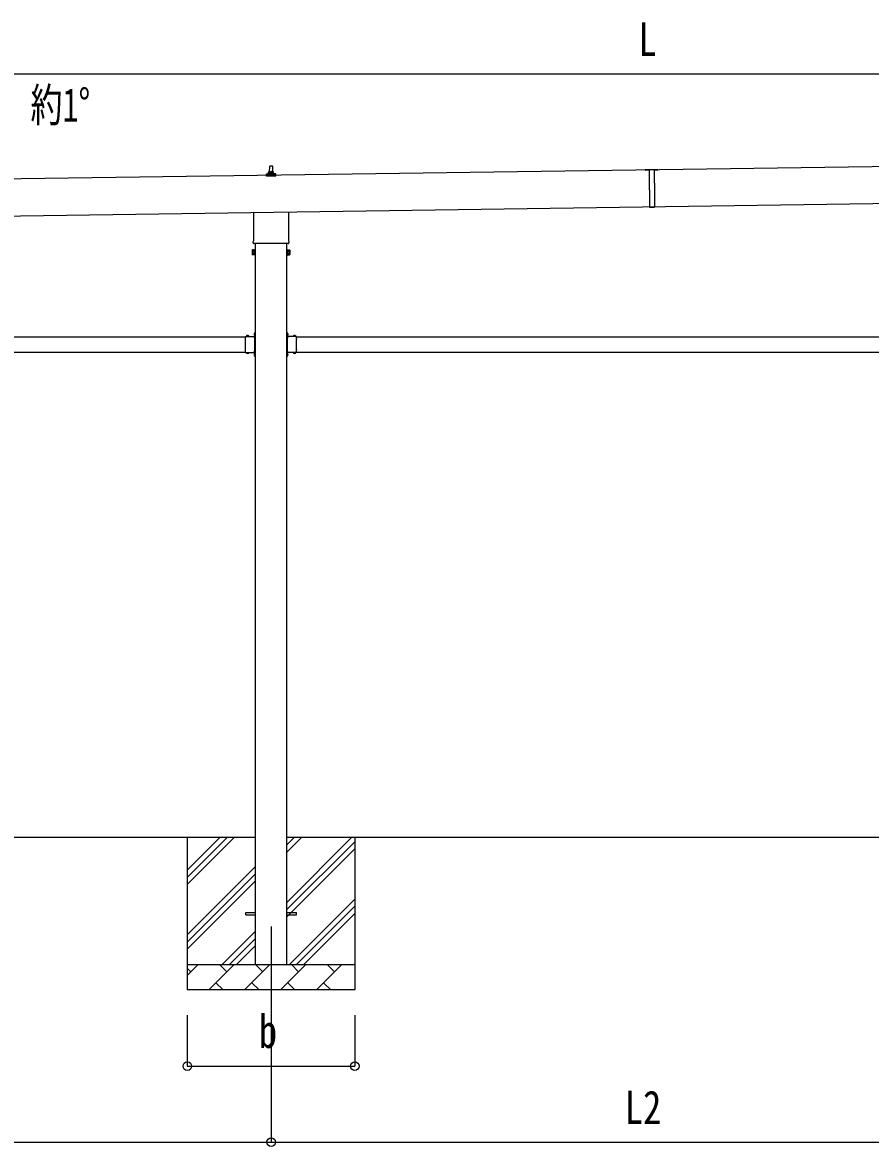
# Model space of a CAD drawing. Units: millimetres, scale not verified. Extents: x -16820 to 16820, y -11880 to 11880.
# Drawn here: x -5507 to -2164, y -6099 to -1671 of the extents above; entities that cross this region are included whole.
import ezdxf
from ezdxf.enums import TextEntityAlignment as Align

# ---------------------------------------------------------------- set-up
doc = ezdxf.new("R2010")
doc.units = ezdxf.units.MM
doc.header["$LTSCALE"] = 50
for name, color, linetype in [('0-2_USER1', 3, 'Continuous'), ('0-4_YKK_12', 2, 'Continuous'), ('0-5_YKK_13', 4, 'Continuous'), ('0-6_YKK_A1', 4, 'Continuous'), ('0-7_YKK_D', 6, 'Continuous')]:
    doc.layers.add(name, color=color, linetype=linetype)
doc.styles.add('ＭＳ ゴシック', font='')
doc.styles.get('ＭＳ ゴシック').set_extended_font_data('MS Gothic')

msp = doc.modelspace()

# ---------------------------------------------------------------- linework, layer by layer
at = {"layer": '0-4_YKK_12'}
msp.add_line((-4526.89, -5232.24), (-4526.89, -5732.24), dxfattribs=at)
at = {"layer": '0-5_YKK_13'}
for p, q in [((-4532.89, -2260.13), (-4532.16, -2236.6)), ((-4531.16, -2235.63), (-4522.61, -2235.63)), ((-4521.61, -2236.6), (-4520.89, -2260.13)), ((-3001.96, -2250.71), (-3051.95, -2251.43)), ((-3051.95, -2251.43), (-3051.94, -2251.93)), ((-3051.94, -2251.93), (-3036.95, -2251.71)), ((-3036.95, -2251.21), (-3036.78, -2263.61)), ((-3016.95, -2250.93), (-3016.78, -2263.33)), ((-3016.95, -2251.43), (-3001.95, -2251.21)), ((-3001.96, -2250.71), (-3001.95, -2251.21)), ((-4545.14, -2275.63), (-4545.14, -2267.91)), ((-4508.64, -2275.63), (-4545.14, -2275.63)), ((-4544.75, -2267.13), (-4509.02, -2267.13)), ((-4544.37, -2266.94), (-4537.65, -2265.31)), ((-4537.27, -2265.13), (-4516.5, -2265.13)), ((-4536.89, -2264.34), (-4536.89, -2260.13)), ((-4535.89, -2260.13), (-4517.89, -2260.13)), ((-4516.89, -2264.34), (-4516.89, -2260.13)), ((-4509.4, -2266.94), (-4516.12, -2265.31)), ((-4508.64, -2275.63), (-4508.64, -2267.91)), ((-3036.76, -2264.41), (-3036.42, -2288.61)), ((-3036.41, -2289.41), (-3036, -2317.61)), ((-3016.77, -2264.13), (-3016.42, -2288.32)), ((-3016.41, -2289.12), (-3016.01, -2317.32)), ((-3035.99, -2318.41), (-3035.65, -2342.6)), ((-3035.64, -2343.4), (-3034.85, -2398.49)), ((-3015.99, -2318.12), (-3015.65, -2342.32)), ((-3015.64, -2343.12), (-3014.85, -2398.2)), ((-4595.19, -2529.61), (-4595.19, -2418.96)), ((-4458.59, -2417.01), (-4458.59, -2529.61)), ((-3034.85, -2398.49), (-3014.85, -2398.21)), ((-4600.89, -2567.89), (-4600.13, -2566.57)), ((-4600.89, -2567.89), (-4600.89, -2584.89)), ((-4596.89, -2538.39), (-4596.89, -2532.89)), ((-4458.95, -2541.89), (-4594.82, -2541.89)), ((-4456.89, -2532.89), (-4456.89, -2538.39)), ((-4452.89, -2567.89), (-4453.65, -2566.57)), ((-4452.89, -2567.89), (-4452.89, -2584.89)), ((-4600.89, -2584.89), (-4600.13, -2586.2)), ((-4593.89, -2571.48), (-4600.13, -2571.48)), ((-4593.89, -2581.3), (-4600.13, -2581.3)), ((-4593.89, -2586.2), (-4600.13, -2586.2)), ((-4591.39, -2585.59), (-4593.89, -2585.59)), ((-4462.39, -2585.59), (-4459.89, -2585.59)), ((-4459.89, -2571.48), (-4453.65, -2571.48)), ((-4459.89, -2581.3), (-4453.65, -2581.3)), ((-4459.89, -2586.2), (-4453.65, -2586.2)), ((-4452.89, -2584.89), (-4453.65, -2586.2)), ((-4627.39, -2917.53), (-4627.39, -2907.14)), ((-4627.39, -2907.14), (-4590.99, -2907.14)), ((-4627.39, -2959.53), (-4627.39, -2918.96)), ((-4624.12, -2906.28), (-4624.12, -2906.44)), ((-4623.42, -2907.14), (-4615.35, -2907.14)), ((-4620.51, -2907.14), (-4621.84, -2904.49)), ((-4618.26, -2907.14), (-4616.94, -2904.49)), ((-4614.65, -2906.28), (-4614.65, -2906.44)), ((-4595.09, -2899.24), (-4589.39, -2899.24)), ((-4591.39, -2908.74), (-4594.39, -2908.74)), ((-4590.99, -2898.12), (-4593.64, -2896.79)), ((-4590.99, -2900.37), (-4593.64, -2901.69)), ((-4591.85, -2894.51), (-4591.69, -2894.51)), ((-4591.85, -2903.98), (-4591.69, -2903.98)), ((-4591.39, -2917.53), (-4591.39, -2910.74)), ((-4591.39, -2959.53), (-4591.39, -2918.96)), ((-4590.99, -2891.74), (-4589.39, -2891.74)), ((-4590.99, -2908.7), (-4590.99, -2891.74)), ((-4590.99, -2895.21), (-4590.99, -2903.28)), ((-4589.39, -2896.24), (-4590.99, -2896.24)), ((-4590.99, -2897.24), (-4589.39, -2897.24)), ((-4590.99, -2901.24), (-4589.39, -2901.24)), ((-4589.39, -2902.24), (-4590.99, -2902.24)), ((-4462.79, -2891.74), (-4464.39, -2891.74)), ((-4464.39, -2896.24), (-4462.79, -2896.24)), ((-4462.79, -2897.24), (-4464.39, -2897.24)), ((-4458.69, -2899.24), (-4464.39, -2899.24)), ((-4462.79, -2901.24), (-4464.39, -2901.24)), ((-4464.39, -2902.24), (-4462.79, -2902.24)), ((-4462.79, -2908.7), (-4462.79, -2891.74)), ((-4462.79, -2895.21), (-4462.79, -2903.28)), ((-4462.79, -2898.12), (-4460.13, -2896.79)), ((-4462.79, -2900.37), (-4460.13, -2901.69)), ((-4426.39, -2907.14), (-4462.79, -2907.14)), ((-4462.39, -2908.74), (-4459.39, -2908.74)), ((-4462.39, -2917.53), (-4462.39, -2910.74)), ((-4462.39, -2959.53), (-4462.39, -2918.96)), ((-4461.92, -2894.51), (-4462.09, -2894.51)), ((-4461.92, -2903.98), (-4462.09, -2903.98)), ((-4439.12, -2906.28), (-4439.12, -2906.44)), ((-4430.35, -2907.14), (-4438.42, -2907.14)), ((-4435.51, -2907.14), (-4436.84, -2904.49)), ((-4433.26, -2907.14), (-4431.94, -2904.49)), ((-4429.65, -2906.28), (-4429.65, -2906.44)), ((-4426.39, -2917.53), (-4426.39, -2907.14)), ((-4426.39, -2959.53), (-4426.39, -2918.96)), ((-4627.39, -2971.34), (-4627.39, -2960.96)), ((-4591.39, -2967.74), (-4591.39, -2960.96)), ((-4462.39, -2967.74), (-4462.39, -2960.96)), ((-4426.39, -2971.34), (-4426.39, -2960.96)), ((-4627.39, -2971.34), (-4590.99, -2971.34)), ((-4624.12, -2972.21), (-4624.12, -2972.04)), ((-4623.42, -2971.34), (-4615.35, -2971.34)), ((-4620.51, -2971.34), (-4621.84, -2974)), ((-4618.26, -2971.34), (-4616.94, -2974)), ((-4614.65, -2972.21), (-4614.65, -2972.04)), ((-4594.39, -2969.74), (-4591.39, -2969.74)), ((-4590.99, -2978.12), (-4593.64, -2976.79)), ((-4590.99, -2980.37), (-4593.64, -2981.69)), ((-4591.85, -2974.51), (-4591.69, -2974.51)), ((-4591.85, -2983.98), (-4591.69, -2983.98)), ((-4590.99, -2986.74), (-4590.99, -2969.78)), ((-4590.99, -2975.21), (-4590.99, -2983.28)), ((-4590.99, -2977.24), (-4589.39, -2977.24)), ((-4590.99, -2981.24), (-4589.39, -2981.24)), ((-4590.99, -2986.74), (-4589.39, -2986.74)), ((-4462.79, -2977.24), (-4464.39, -2977.24)), ((-4462.79, -2981.24), (-4464.39, -2981.24)), ((-4462.79, -2986.74), (-4464.39, -2986.74)), ((-4462.79, -2986.74), (-4462.79, -2969.78)), ((-4426.39, -2971.34), (-4462.79, -2971.34)), ((-4462.79, -2975.21), (-4462.79, -2983.28)), ((-4462.79, -2978.12), (-4460.13, -2976.79)), ((-4462.79, -2980.37), (-4460.13, -2981.69)), ((-4459.39, -2969.74), (-4462.39, -2969.74)), ((-4461.92, -2974.51), (-4462.09, -2974.51)), ((-4461.92, -2983.98), (-4462.09, -2983.98)), ((-4439.12, -2972.21), (-4439.12, -2972.04)), ((-4430.35, -2971.34), (-4438.42, -2971.34)), ((-4435.51, -2971.34), (-4436.84, -2974)), ((-4433.26, -2971.34), (-4431.94, -2974)), ((-4429.65, -2972.21), (-4429.65, -2972.04)), ((-4626.89, -5177.74), (-4589.39, -5177.74)), ((-4626.89, -5186.74), (-4626.89, -5177.74)), ((-4464.39, -5177.74), (-4426.89, -5177.74)), ((-4426.89, -5186.74), (-4426.89, -5177.74)), ((-4626.89, -5186.74), (-4589.39, -5186.74)), ((-4464.39, -5186.74), (-4426.89, -5186.74))]:
    msp.add_line(p, q, dxfattribs=at)
for points in [[(-4593.89, -2586.2), (-4593.89, -2566.57), (-4600.13, -2566.57)], [(-4593.89, -2585.59), (-4593.89, -2567.19), (-4591.39, -2567.19)], [(-4459.89, -2585.59), (-4459.89, -2567.19), (-4462.39, -2567.19)], [(-4459.89, -2586.2), (-4459.89, -2566.57), (-4453.65, -2566.57)], [(-4591.39, -2910.74), (-4594.39, -2910.74), (-4594.39, -2907.14)], [(-4589.39, -2906.74), (-4589.39, -2900.74), (-4589.39, -2897.74), (-4589.39, -2891.74)], [(-4464.39, -2906.74), (-4464.39, -2900.74), (-4464.39, -2897.74), (-4464.39, -2891.74)], [(-4462.39, -2910.74), (-4459.39, -2910.74), (-4459.39, -2907.14)], [(-4591.39, -2967.74), (-4594.39, -2967.74), (-4594.39, -2971.34)], [(-4589.39, -2986.74), (-4589.39, -2980.74), (-4589.39, -2977.74), (-4589.39, -2971.74)], [(-4464.39, -2986.74), (-4464.39, -2980.74), (-4464.39, -2977.74), (-4464.39, -2971.74)], [(-4462.39, -2967.74), (-4459.39, -2967.74), (-4459.39, -2971.34)]]:
    msp.add_lwpolyline(points, dxfattribs=at)
for points in [[(-4591.39, -2586.89), (-4591.39, -2565.89), (-4589.39, -2565.89), (-4589.39, -2586.89)], [(-4462.39, -2586.89), (-4462.39, -2565.89), (-4464.39, -2565.89), (-4464.39, -2586.89)]]:
    msp.add_lwpolyline(points, close=True, dxfattribs=at)
for centre, radius, start, end in [((-4532.8, -2260.76), 4.13, 90, 171.17633), ((-4531.16, -2236.63), 1, 90, 178.60509), ((-4523.55, -2260.13), 4.83, 133.60282, 180), ((-4530.22, -2260.13), 4.83, 0, 46.39718), ((-4522.61, -2236.63), 1, 1.39491, 90), ((-4520.97, -2260.76), 4.13, 8.82367, 90), ((-4544.14, -2267.91), 1, 103.62699, 180), ((-4537.89, -2264.34), 1, 283.62699, 0), ((-4535.89, -2261.13), 1, 90, 180), ((-4517.89, -2261.13), 1, 0, 90), ((-4515.89, -2264.34), 1, 180, 256.37301), ((-4509.64, -2267.91), 1, 0, 76.37301), ((-3037.07, -2264.02), 0.5, 307.68835, 53.94855), ((-3036.71, -2289.01), 0.5, 307.68835, 53.94855), ((-3016.47, -2263.72), 0.5, 127.68835, 233.94855), ((-3016.11, -2288.72), 0.5, 127.68835, 233.94855), ((-3036.3, -2318.01), 0.5, 307.68835, 53.94855), ((-3035.94, -2343.01), 0.5, 307.68835, 53.94855), ((-3015.7, -2317.72), 0.5, 127.68835, 233.94855), ((-3015.34, -2342.71), 0.5, 127.68835, 233.94855), ((-4596.54, -2569.03), 4.34, 145.61575, 214.38425), ((-4592.89, -2532.89), 4, 125.09963, 180), ((-4592.89, -2538.39), 4, 180, 194.47751), ((-4592.89, -2538.39), 4, 194.47751, 241.04498), ((-4460.89, -2538.39), 4, 298.95502, 345.52249), ((-4460.89, -2532.89), 4, 0, 54.90037), ((-4460.89, -2538.39), 4, 345.52249, 0), ((-4457.23, -2569.03), 4.34, 325.61575, 34.38425), ((-4584.65, -2576.39), 16.24, 162.41205, 197.58795), ((-4596.54, -2583.75), 4.34, 145.61575, 214.38425), ((-4469.13, -2576.39), 16.24, 342.41205, 17.58795), ((-4457.23, -2583.75), 4.34, 325.61575, 34.38425), ((-4628.09, -2918.24), 1, 314.427, 45.573), ((-4623.26, -2906.28), 0.862, 129.12355, 180), ((-4623.42, -2906.44), 0.7, 180, 270), ((-4619.39, -2911.04), 7, 90, 129.12355), ((-4619.39, -2911.04), 7, 50.87645, 90), ((-4615.35, -2906.44), 0.7, 270, 0), ((-4615.51, -2906.28), 0.862, 0, 50.87645), ((-4587.09, -2899.24), 7, 140.87645, 180), ((-4587.09, -2899.24), 7, 180, 219.12355), ((-4591.85, -2895.37), 0.862, 90, 140.87645), ((-4591.85, -2903.12), 0.862, 219.12355, 270), ((-4591.69, -2895.21), 0.7, 0, 90), ((-4591.69, -2903.28), 0.7, 270, 0), ((-4590.69, -2918.24), 1, 134.427, 225.573), ((-4591.39, -2906.74), 2, 270, 0), ((-4462.39, -2906.74), 2, 180, 270), ((-4462.09, -2895.21), 0.7, 90, 180), ((-4462.09, -2903.28), 0.7, 180, 270), ((-4463.09, -2918.24), 1, 314.427, 45.573), ((-4461.92, -2895.37), 0.862, 39.12355, 90), ((-4461.92, -2903.12), 0.862, 270, 320.87645), ((-4466.69, -2899.24), 7, 0, 39.12355), ((-4466.69, -2899.24), 7, 320.87645, 0), ((-4438.26, -2906.28), 0.862, 129.12355, 180), ((-4438.42, -2906.44), 0.7, 180, 270), ((-4434.39, -2911.04), 7, 90, 129.12355), ((-4434.39, -2911.04), 7, 50.87645, 90), ((-4430.35, -2906.44), 0.7, 270, 0), ((-4430.51, -2906.28), 0.862, 0, 50.87645), ((-4425.69, -2918.24), 1, 134.427, 225.573), ((-4628.09, -2960.24), 1, 314.427, 45.573), ((-4590.69, -2960.24), 1, 134.427, 225.573), ((-4463.09, -2960.24), 1, 314.427, 45.573), ((-4425.69, -2960.24), 1, 134.427, 225.573), ((-4623.42, -2972.04), 0.7, 90, 180), ((-4623.26, -2972.21), 0.862, 180, 230.87645), ((-4619.39, -2967.44), 7, 230.87645, 270), ((-4619.39, -2967.44), 7, 270, 309.12355), ((-4615.35, -2972.04), 0.7, 0, 90), ((-4615.51, -2972.21), 0.862, 309.12355, 0), ((-4587.09, -2979.24), 7, 140.87645, 180), ((-4587.09, -2979.24), 7, 180, 219.12355), ((-4591.85, -2975.37), 0.862, 90, 140.87645), ((-4591.85, -2983.12), 0.862, 219.12355, 270), ((-4591.69, -2975.21), 0.7, 0, 90), ((-4591.69, -2983.28), 0.7, 270, 0), ((-4591.39, -2971.74), 2, 0, 90), ((-4462.39, -2971.74), 2, 90, 180), ((-4462.09, -2975.21), 0.7, 90, 180), ((-4462.09, -2983.28), 0.7, 180, 270), ((-4461.92, -2975.37), 0.862, 39.12355, 90), ((-4461.92, -2983.12), 0.862, 270, 320.87645), ((-4466.69, -2979.24), 7, 0, 39.12355), ((-4466.69, -2979.24), 7, 320.87645, 0), ((-4438.42, -2972.04), 0.7, 90, 180), ((-4438.26, -2972.21), 0.862, 180, 230.87645), ((-4434.39, -2967.44), 7, 230.87645, 270), ((-4434.39, -2967.44), 7, 270, 309.12355), ((-4430.35, -2972.04), 0.7, 0, 90), ((-4430.51, -2972.21), 0.862, 309.12355, 0)]:
    msp.add_arc(centre, radius, start, end, dxfattribs=at)
at = {"layer": '0-6_YKK_A1'}
for p, q in [((2359.98, -2174.62), (-8423.98, -2328.61)), ((-8421.91, -2473.63), (2362.05, -2319.58)), ((-4589.39, -2541.89), (-4589.39, -5382.24)), ((-4464.39, -5382.24), (-4464.39, -2541.89)), ((-7426.39, -2909.24), (-4627.39, -2909.24)), ((-4426.39, -2909.24), (-1627.39, -2909.24)), ((-7426.39, -2969.24), (-4627.39, -2969.24)), ((-4594.39, -2969.24), (-4589.89, -2969.24)), ((-4459.39, -2969.24), (-4463.89, -2969.24)), ((-4426.39, -2969.24), (-1627.39, -2969.24)), ((-4589.39, -4882.24), (-7464.39, -4882.24)), ((-4856.89, -4882.24), (-4856.89, -5482.24)), ((-4856.89, -5067.29), (-4671.84, -4882.24)), ((-4856.89, -5039.01), (-4700.12, -4882.24)), ((-4856.89, -5010.73), (-4728.4, -4882.24)), ((-1589.39, -4882.24), (-4464.39, -4882.24)), ((-4464.39, -5137.34), (-4209.29, -4882.24)), ((-4464.39, -4939.35), (-4407.28, -4882.24)), ((-4464.39, -4911.07), (-4435.56, -4882.24)), ((-4464.39, -5165.63), (-4196.89, -4898.13)), ((-4196.89, -4882.24), (-4196.89, -5482.24)), ((-4464.39, -5193.91), (-4196.89, -4926.41)), ((-4856.89, -5265.28), (-4589.39, -4997.78)), ((-4856.89, -5293.57), (-4589.39, -5026.07)), ((-4856.89, -5321.85), (-4589.39, -5054.35)), ((-4454.73, -5382.24), (-4196.89, -5124.4)), ((-4426.45, -5382.24), (-4196.89, -5152.69)), ((-4398.16, -5382.24), (-4196.89, -5180.97)), ((-4719.29, -5382.24), (-4589.39, -5252.34)), ((-4691, -5382.24), (-4589.39, -5280.63)), ((-4662.72, -5382.24), (-4589.39, -5308.91)), ((-4856.89, -5382.24), (-4196.89, -5382.24)), ((-4856.89, -5425.14), (-4813.99, -5382.24)), ((-4842.55, -5410.8), (-4856.89, -5396.46)), ((-4772.57, -5482.24), (-4672.57, -5382.24)), ((-4701.13, -5410.8), (-4729.68, -5382.24)), ((-4631.15, -5482.24), (-4531.15, -5382.24)), ((-4559.7, -5410.8), (-4588.26, -5382.24)), ((-4489.73, -5482.24), (-4389.73, -5382.24)), ((-4418.28, -5410.8), (-4446.84, -5382.24)), ((-4348.31, -5482.24), (-4248.31, -5382.24)), ((-4276.86, -5410.8), (-4305.41, -5382.24)), ((-4200.17, -5382.24), (-4196.89, -5378.96)), ((-4196.89, -5482.24), (-4856.89, -5482.24)), ((-4744.02, -5453.69), (-4715.47, -5482.24)), ((-4602.6, -5453.69), (-4574.04, -5482.24)), ((-4461.18, -5453.69), (-4432.62, -5482.24)), ((-4319.75, -5453.69), (-4291.2, -5482.24))]:
    msp.add_line(p, q, dxfattribs=at)
for points in [[(-4594.39, -2909.24), (-4589.89, -2909.24), (-4589.89, -2969.24)], [(-4459.39, -2909.24), (-4463.89, -2909.24), (-4463.89, -2969.24)]]:
    msp.add_lwpolyline(points, dxfattribs=at)
at = {"layer": '0-7_YKK_D'}
for p, q in [((2179.54, -1874.14), (-8241.48, -1874.14)), ((-4856.89, -5582.24), (-4856.89, -5783.24)), ((-4526.89, -5582.24), (-4526.89, -6083.24)), ((-4526.89, -5582.24), (-4526.89, -6083.24)), ((-4196.89, -5582.24), (-4196.89, -5783.24)), ((-4856.89, -5782.24), (-4196.89, -5782.24)), ((-7526.89, -6082.24), (-4526.89, -6082.24)), ((-4526.89, -6082.24), (-1526.89, -6082.24))]:
    msp.add_line(p, q, dxfattribs=at)
for centre in [(-4856.89, -5782.24), (-4196.89, -5782.24), (-4526.89, -6082.24), (-4526.89, -6082.24)]:
    msp.add_circle(centre, 17, dxfattribs=at)

# ---------------------------------------------------------------- texts
at = {"layer": '0-2_USER1', "style": 'ＭＳ ゴシック', "width": 0.7}
msp.add_text('約1°', height=132, dxfattribs=at).set_placement((-5474.9, -2101.02), align=Align.BOTTOM_LEFT)
at = {"layer": '0-7_YKK_D', "style": 'ＭＳ ゴシック', "width": 0.8}
for s, p in [('L', (-3078.97, -1842.14)), ('b', (-4574.89, -5750.24)), ('L2', (-3132.49, -6050.24))]:
    msp.add_text(s, height=132, dxfattribs=at).set_placement(p, align=Align.BOTTOM_LEFT)

doc.saveas('drawing.dxf')
